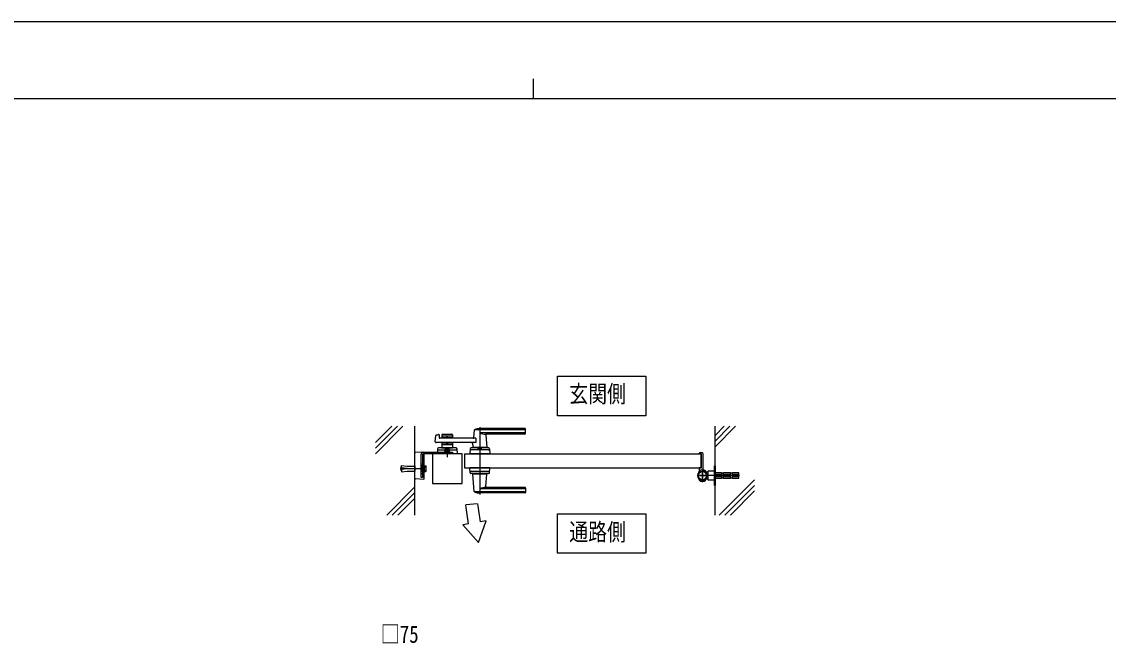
# Model space of a CAD drawing. Units: millimetres, scale not verified. Extents: x -4205 to 4205, y -2970 to 2970.
# Drawn here: x -1301 to 1452, y 1385 to 2970 of the extents above; entities that cross this region are included whole.
import ezdxf
from ezdxf.enums import TextEntityAlignment as Align

# ---------------------------------------------------------------- set-up
doc = ezdxf.new("R2010")
doc.units = ezdxf.units.MM
doc.header["$LTSCALE"] = 20
for name, color, linetype in [('0-2_USER1', 3, 'Continuous'), ('0-3_YKK_A1', 4, 'Continuous'), ('0-4_YKK_D', 6, 'Continuous'), ('0-5_YKK_ZWAK', 7, 'Continuous')]:
    doc.layers.add(name, color=color, linetype=linetype)
doc.styles.add('ＭＳ ゴシック', font='')
doc.styles.get('ＭＳ ゴシック').set_extended_font_data('MS Gothic')

msp = doc.modelspace()

# ---------------------------------------------------------------- linework, layer by layer
at = {"layer": '0-2_USER1'}
for points in [[(55.94, 1971.6), (55.94, 2071.6), (279.94, 2071.6), (279.94, 1971.6)], [(55.94, 1623.48), (55.94, 1723.48), (279.94, 1723.48), (279.94, 1623.48)]]:
    msp.add_lwpolyline(points, close=True, dxfattribs=at)
at = {"layer": '0-3_YKK_A1'}
for p, q in [((-404.98, 1903.6), (-363.58, 1945)), ((-404.98, 1889.46), (-349.44, 1945)), ((-404.98, 1875.32), (-335.3, 1945)), ((-304.98, 1720), (-304.98, 1945)), ((-154.53, 1935.39), (-156.23, 1916.31)), ((-25.48, 1935.98), (-154.27, 1935.98)), ((-140.48, 1943), (-140.48, 1772)), ((-25.48, 1939), (-140.48, 1939)), ((-25.48, 1928.33), (-140.48, 1928.33)), ((-24.48, 1927), (-24.48, 1938)), ((455.52, 1720), (455.52, 1945)), ((455.52, 1921.55), (478.97, 1945)), ((455.52, 1907.41), (493.11, 1945)), ((455.52, 1893.26), (507.26, 1945)), ((-253.31, 1905.66), (-252.09, 1921.07)), ((-250.58, 1922.85), (-245.16, 1924.2)), ((-243.92, 1923.28), (-243.53, 1915.45)), ((-150.92, 1914.5), (-242.53, 1914.5)), ((-236.48, 1923), (-236.48, 1914.5)), ((-209.48, 1920), (-236.48, 1920)), ((-236.48, 1903.5), (-236.48, 1890)), ((-234.48, 1925), (-211.48, 1925)), ((-225.4, 1916), (-234.48, 1916)), ((-225.4, 1902), (-234.48, 1902)), ((-223.34, 1917.65), (-224.69, 1916.29)), ((-223.34, 1900.35), (-224.69, 1901.71)), ((-222.63, 1917.65), (-221.28, 1916.29)), ((-222.63, 1900.35), (-221.28, 1901.71)), ((-211.48, 1916), (-220.57, 1916)), ((-211.48, 1902), (-220.57, 1902)), ((-209.48, 1923), (-209.48, 1914.5)), ((-209.48, 1903.5), (-209.48, 1890)), ((-26.48, 1925), (-125.5, 1925)), ((-125.31, 1922.81), (-122.51, 1891.32)), ((-304.98, 1813.38), (-304.98, 1877.11)), ((-303.1, 1879.11), (-282.51, 1880.37)), ((-289.48, 1815), (-289.48, 1874)), ((-281.98, 1879.87), (-281.98, 1878.37)), ((-281.98, 1878.37), (-281.98, 1812.12)), ((-247.54, 1888.07), (-247.98, 1875)), ((-197.98, 1875), (-247.98, 1875)), ((-245.71, 1885), (-228.75, 1885)), ((-200.41, 1890), (-245.55, 1890)), ((-244.48, 1875), (-244.48, 1879)), ((-209.48, 1898), (-236.48, 1898)), ((-236.48, 1890), (-209.48, 1890)), ((-216.73, 1880.6), (-229.23, 1880.6)), ((-229.23, 1880.6), (-229.23, 1879)), ((-216.73, 1879), (-229.23, 1879)), ((-227.98, 1885.8), (-228.75, 1885.35)), ((-228.56, 1880.6), (-228.56, 1881.8)), ((-227.98, 1885.8), (-217.98, 1885.8)), ((-227.48, 1887.2), (-227.48, 1890)), ((-227.48, 1887.2), (-218.48, 1887.2)), ((-225.87, 1881.8), (-225.87, 1885.35)), ((-222.98, 1887.31), (-222.98, 1866.37)), ((-222.98, 1875), (-222.98, 1879)), ((-220.09, 1881.8), (-220.09, 1885.35)), ((-219.48, 1875), (-219.48, 1879)), ((-217.98, 1885.8), (-217.21, 1885.35)), ((-217.41, 1880.6), (-217.41, 1881.8)), ((-217.21, 1881.8), (-217.21, 1885.35)), ((-217.21, 1885), (-200.25, 1885)), ((-216.73, 1880.6), (-216.73, 1879)), ((-198.42, 1888.07), (-197.98, 1875)), ((-179.48, 1875), (-179.48, 1840)), ((-165.04, 1888.07), (-165.48, 1875)), ((-115.48, 1875), (-165.48, 1875)), ((-117.75, 1885), (-163.21, 1885)), ((-117.91, 1890), (-163.05, 1890)), ((-122.48, 1890.99), (-158.48, 1890.99)), ((-158.48, 1890), (-158.48, 1890.99)), ((-157.85, 1898.05), (-158.45, 1891.32)), ((-122.81, 1890.99), (-158.15, 1890.99)), ((-155.48, 1890.99), (-157.65, 1890.99)), ((-145.23, 1875), (-135.73, 1875)), ((-144.98, 1887.2), (-144.98, 1890)), ((-122.81, 1890.99), (-125.48, 1890.99)), ((-122.48, 1890), (-122.48, 1890.99)), ((-115.92, 1888.07), (-115.48, 1875)), ((415.52, 1875.8), (415.52, 1876.5)), ((420.22, 1875.3), (416.02, 1875.3)), ((423.52, 1877.5), (416.52, 1877.5)), ((420.52, 1840), (420.52, 1875)), ((425.52, 1834.94), (425.52, 1875.5)), ((-339.87, 1839.81), (-339.27, 1844.75)), ((-339.37, 1839.75), (-338.71, 1845.19)), ((-339.27, 1844.75), (-338.71, 1845.19)), ((-289.48, 1850), (-285.48, 1850)), ((-283.88, 1844.75), (-281.88, 1844.75)), ((-281.88, 1845.01), (-276.96, 1845.01)), ((-276.38, 1844), (-276.96, 1845.01)), ((-289.88, 1837.5), (-342.29, 1837.5)), ((-339.98, 1842), (-340.48, 1841.5)), ((-340.48, 1841.5), (-340.48, 1833.5)), ((-340.48, 1833.5), (-339.98, 1833)), ((-339.98, 1842), (-339.98, 1833)), ((-339.98, 1842), (-339.61, 1841.96)), ((-339.98, 1833), (-339.61, 1833.04)), ((-324.98, 1838), (-339.87, 1839.81)), ((-324.98, 1837), (-339.87, 1835.19)), ((-339.87, 1835.19), (-339.27, 1830.25)), ((-339.37, 1835.25), (-338.71, 1829.81)), ((-339.27, 1830.25), (-338.71, 1829.81)), ((-338.71, 1829.79), (-324.65, 1831.5)), ((-324.98, 1837), (-324.98, 1838)), ((-324.65, 1831.5), (-305.48, 1831.5)), ((-305.48, 1843.5), (-305.48, 1831.5)), ((-304.98, 1843), (-305.48, 1843.5)), ((-304.98, 1832), (-305.48, 1831.5)), ((-304.98, 1832), (-304.98, 1843)), ((-289.48, 1825), (-285.48, 1825)), ((-281.88, 1830.25), (-283.88, 1830.25)), ((-281.88, 1841.25), (-276.96, 1841.25)), ((-281.88, 1833.75), (-276.96, 1833.75)), ((-276.38, 1831), (-276.96, 1829.99)), ((-276.38, 1831), (-276.38, 1844)), ((-179.48, 1840), (420.52, 1840)), ((-165.04, 1826.93), (-165.48, 1840)), ((-115.48, 1840), (-165.48, 1840)), ((-117.75, 1830), (-163.21, 1830)), ((-117.91, 1825), (-163.05, 1825)), ((-158.48, 1825), (-158.48, 1824)), ((-122.48, 1824), (-158.48, 1824)), ((-154.53, 1779.6), (-158.45, 1823.67)), ((-125.31, 1792.18), (-122.5, 1823.67)), ((-122.48, 1825), (-122.48, 1824)), ((-115.92, 1826.93), (-115.48, 1840)), ((410.52, 1820), (436.52, 1820)), ((517.52, 1820), (410.52, 1820)), ((412.52, 1816), (412.52, 1824)), ((415.52, 1839.2), (415.52, 1830.16)), ((420.22, 1839.7), (416.02, 1839.7)), ((423.52, 1803), (423.52, 1837)), ((423.52, 1833), (423.52, 1807)), ((434.52, 1816), (434.52, 1824)), ((437.52, 1829), (435.01, 1829)), ((471.52, 1826.75), (455.52, 1826.75)), ((471.52, 1822.55), (455.52, 1822.55)), ((455.52, 1817.45), (471.52, 1817.45)), ((471.52, 1826.75), (471.52, 1813.25)), ((476.52, 1826), (471.52, 1826)), ((476.52, 1813.25), (476.52, 1826.75)), ((494.52, 1826.75), (476.52, 1826.75)), ((494.52, 1822.55), (476.52, 1822.55)), ((476.52, 1817.45), (494.52, 1817.45)), ((494.52, 1813.25), (494.52, 1826.75)), ((499.52, 1826), (494.52, 1826)), ((499.52, 1813.25), (499.52, 1826.75)), ((515.52, 1822.55), (499.52, 1822.55)), ((499.52, 1817.45), (515.52, 1817.45)), ((-376.45, 1720), (-304.98, 1791.47)), ((-282.51, 1810.12), (-303.1, 1811.38)), ((-281.98, 1812.12), (-281.98, 1810.62)), ((-26.48, 1790), (-125.5, 1790)), ((437.52, 1811), (435.01, 1811)), ((455.52, 1813.25), (471.52, 1813.25)), ((466.1, 1720), (555.52, 1809.42)), ((471.52, 1814), (476.52, 1814)), ((476.52, 1813.25), (494.52, 1813.25)), ((480.25, 1720), (555.52, 1795.27)), ((494.52, 1814), (499.52, 1814)), ((499.52, 1813.25), (515.52, 1813.25)), ((-362.31, 1720), (-304.98, 1777.33)), ((-348.17, 1720), (-304.98, 1763.19)), ((-25.48, 1779.02), (-154.27, 1779.02)), ((-25.48, 1786.67), (-140.48, 1786.67)), ((-25.48, 1776), (-140.48, 1776)), ((-24.48, 1788), (-24.48, 1777)), ((494.39, 1720), (555.52, 1781.13)), ((-145.98, 1748.68), (-175.81, 1745.5)), ((-169.51, 1697.81), (-183.85, 1695.29)), ((-143.63, 1650.77), (-183.85, 1695.29)), ((-143.63, 1650.77), (-124.77, 1705.7)), ((-124.77, 1705.7), (-139.54, 1703.1))]:
    msp.add_line(p, q, dxfattribs=at)
for points in [[(-150.92, 1914.5), (-150.92, 1903.5), (-251.31, 1903.5)], [(-285.48, 1874), (-285.48, 1815), (-289.48, 1815)], [(-284.48, 1879), (-209.48, 1879), (-209.48, 1875), (-284.48, 1875)], [(-217.21, 1881.8), (-228.75, 1881.8), (-228.75, 1885.35)], [(-227.48, 1887.2), (-218.48, 1887.2), (-218.48, 1890)], [(-226.03, 1885.8), (-224.88, 1883.44), (-222.98, 1882.43)], [(-219.93, 1885.8), (-221.08, 1883.44), (-222.98, 1882.43)], [(-179.48, 1875), (420.52, 1875), (420.52, 1840)], [(-144.98, 1887.2), (-135.98, 1887.2), (-135.98, 1890)], [(-338.71, 1845.21), (-324.65, 1843.5), (-305.48, 1843.5)], [(-281.88, 1845.01), (-281.88, 1829.99), (-276.96, 1829.99)], [(515.52, 1813.25), (515.52, 1826.75), (499.52, 1826.75)]]:
    msp.add_lwpolyline(points, dxfattribs=at)
for points in [[(-260.48, 1800), (-185.48, 1800), (-185.48, 1875), (-260.48, 1875)], [(-285.48, 1829), (-285.48, 1846), (-283.88, 1846), (-283.88, 1829)], [(455.52, 1795), (454.52, 1795), (454.52, 1845), (455.52, 1845)], [(454.52, 1809), (454.52, 1831), (437.52, 1831), (437.52, 1809)]]:
    msp.add_lwpolyline(points, close=True, dxfattribs=at)
for radius in [11.5, 10.35]:
    msp.add_circle((423.52, 1820), radius, dxfattribs=at)
for centre, radius, start, end in [((-153.54, 1935.31), 1, 113.30607, 174.91858), ((-140.48, 1905), 34, 90, 113.30607), ((-126.69, 1954.98), 30, 242.63879, 272.27092), ((-25.48, 1938), 1, 0, 90), ((-25.48, 1934.98), 1, 0, 90), ((-25.48, 1929.33), 1, 270, 0), ((-251.31, 1905.5), 2, 175.49449, 270), ((-250.1, 1920.91), 2, 104.03624, 175.49449), ((-244.92, 1923.23), 1, 2.86241, 104.03624), ((-242.53, 1915.5), 1, 182.86241, 270), ((-234.48, 1923), 2, 90, 180), ((-234.48, 1918), 2, 180, 270), ((-234.48, 1900), 2, 90, 180), ((-225.4, 1917), 1, 270, 315), ((-225.4, 1901), 1, 45, 90), ((-222.98, 1917.29), 0.5, 45, 135), ((-222.98, 1900.71), 0.5, 225, 315), ((-220.57, 1917), 1, 225, 270), ((-220.57, 1901), 1, 90, 135), ((-211.48, 1923), 2, 0, 90), ((-211.48, 1918), 2, 270, 0), ((-211.48, 1900), 2, 0, 90), ((-162.83, 1898.49), 5, 354.91858, 90), ((-158.22, 1916.49), 2, 270, 354.91858), ((-123.32, 1923), 2, 90, 185.08142), ((-26.48, 1927), 2, 270, 0), ((-302.98, 1877.11), 2, 93.5, 180), ((-284.48, 1874), 5, 90, 180), ((-284.48, 1874), 1, 90, 180), ((-282.48, 1879.87), 0.5, 0, 93.5), ((-245.71, 1883), 2, 90, 178.09085), ((-245.55, 1888), 2, 90, 178.09085), ((-227.31, 1883.24), 2.56, 55.61575, 124.38425), ((-222.98, 1877.59), 10.61, 64.90378, 115.09622), ((-222.98, 1876.25), 9.55, 72.41205, 107.58795), ((-218.65, 1883.24), 2.56, 55.61575, 124.38425), ((-200.41, 1888), 2, 1.90915, 90), ((-200.25, 1883), 2, 1.90915, 90), ((-163.21, 1883), 2, 90, 178.09085), ((-163.05, 1888), 2, 90, 178.09085), ((-158.15, 1891.29), 0.3, 174.91858, 270), ((-140.48, 1877.59), 10.61, 64.90378, 115.09622), ((-122.81, 1891.29), 0.3, 270, 5.08142), ((-117.91, 1888), 2, 1.90915, 90), ((-117.75, 1883), 2, 1.90915, 90), ((416.52, 1876.5), 1, 90, 180), ((416.02, 1875.8), 0.5, 180, 270), ((420.22, 1875), 0.3, 360, 90), ((423.52, 1875.5), 2, 360, 90), ((-279.7, 1843.13), 3.32, 325.61575, 34.38425), ((-288.8, 1837.5), 12.42, 342.41205, 17.58795), ((-279.7, 1831.87), 3.32, 325.61575, 34.38425), ((-163.21, 1832), 2, 181.90915, 270), ((-163.05, 1827), 2, 181.90915, 270), ((-158.15, 1823.7), 0.3, 90, 185.08142), ((-122.8, 1823.7), 0.3, 354.91858, 90), ((-117.91, 1827), 2, 270, 358.09085), ((-117.75, 1832), 2, 270, 358.09085), ((423.52, 1820), 11.5, 141.98772, 64.89722), ((423.52, 1824), 11, 0, 180), ((410.52, 1830.16), 5, 321.98772, 360), ((416.02, 1839.2), 0.5, 90, 180), ((420.22, 1840), 0.3, 270, 360), ((430.52, 1834.94), 5, 180.00002, 244.89722), ((435.01, 1832), 3, 214.8499, 270), ((-302.98, 1813.38), 2, 180, 266.5), ((-282.48, 1810.62), 0.5, 266.5, 0), ((-126.69, 1760.02), 30, 87.72908, 117.36121), ((-123.31, 1792), 2, 174.91858, 270), ((-26.48, 1788), 2, 0, 90), ((423.52, 1816), 11, 180, 0), ((435.01, 1808), 3, 90, 145.1501), ((-153.53, 1779.69), 1, 185.08142, 246.69393), ((-140.48, 1810), 34, 246.69393, 270), ((-25.48, 1785.67), 1, 0, 90), ((-25.48, 1780.02), 1, 270, 0), ((-25.48, 1777), 1, 270, 0), ((-8170.6, 665.92), 8067.36, 7.34884, 7.69047), ((523.52, 1820), 673.28, 186.08068, 189.99886)]:
    msp.add_arc(centre, radius, start, end, dxfattribs=at)
at = {"layer": '0-5_YKK_ZWAK'}
for p, q in [((-4.98, 2825), (-4.98, 2775)), ((3895.02, 2775), (-3904.98, 2775))]:
    msp.add_line(p, q, dxfattribs=at)
msp.add_lwpolyline([(-4205, -2970), (4205, -2970), (4205, 2970), (-4205, 2970)], close=True, dxfattribs=at)

# ---------------------------------------------------------------- texts
at = {"layer": '0-2_USER1', "style": 'ＭＳ ゴシック', "width": 0.8}
for s, p in [('玄関側', (86, 1992)), ('通路側', (86, 1642))]:
    msp.add_text(s, height=43.99, dxfattribs=at).set_placement(p, align=Align.BOTTOM_LEFT)
at = {"layer": '0-4_YKK_D', "style": 'ＭＳ ゴシック', "width": 0.8}
msp.add_text('□75', height=43.99, dxfattribs=at).set_placement((-391.33, 1383), align=Align.BOTTOM_LEFT)

doc.saveas('drawing.dxf')
